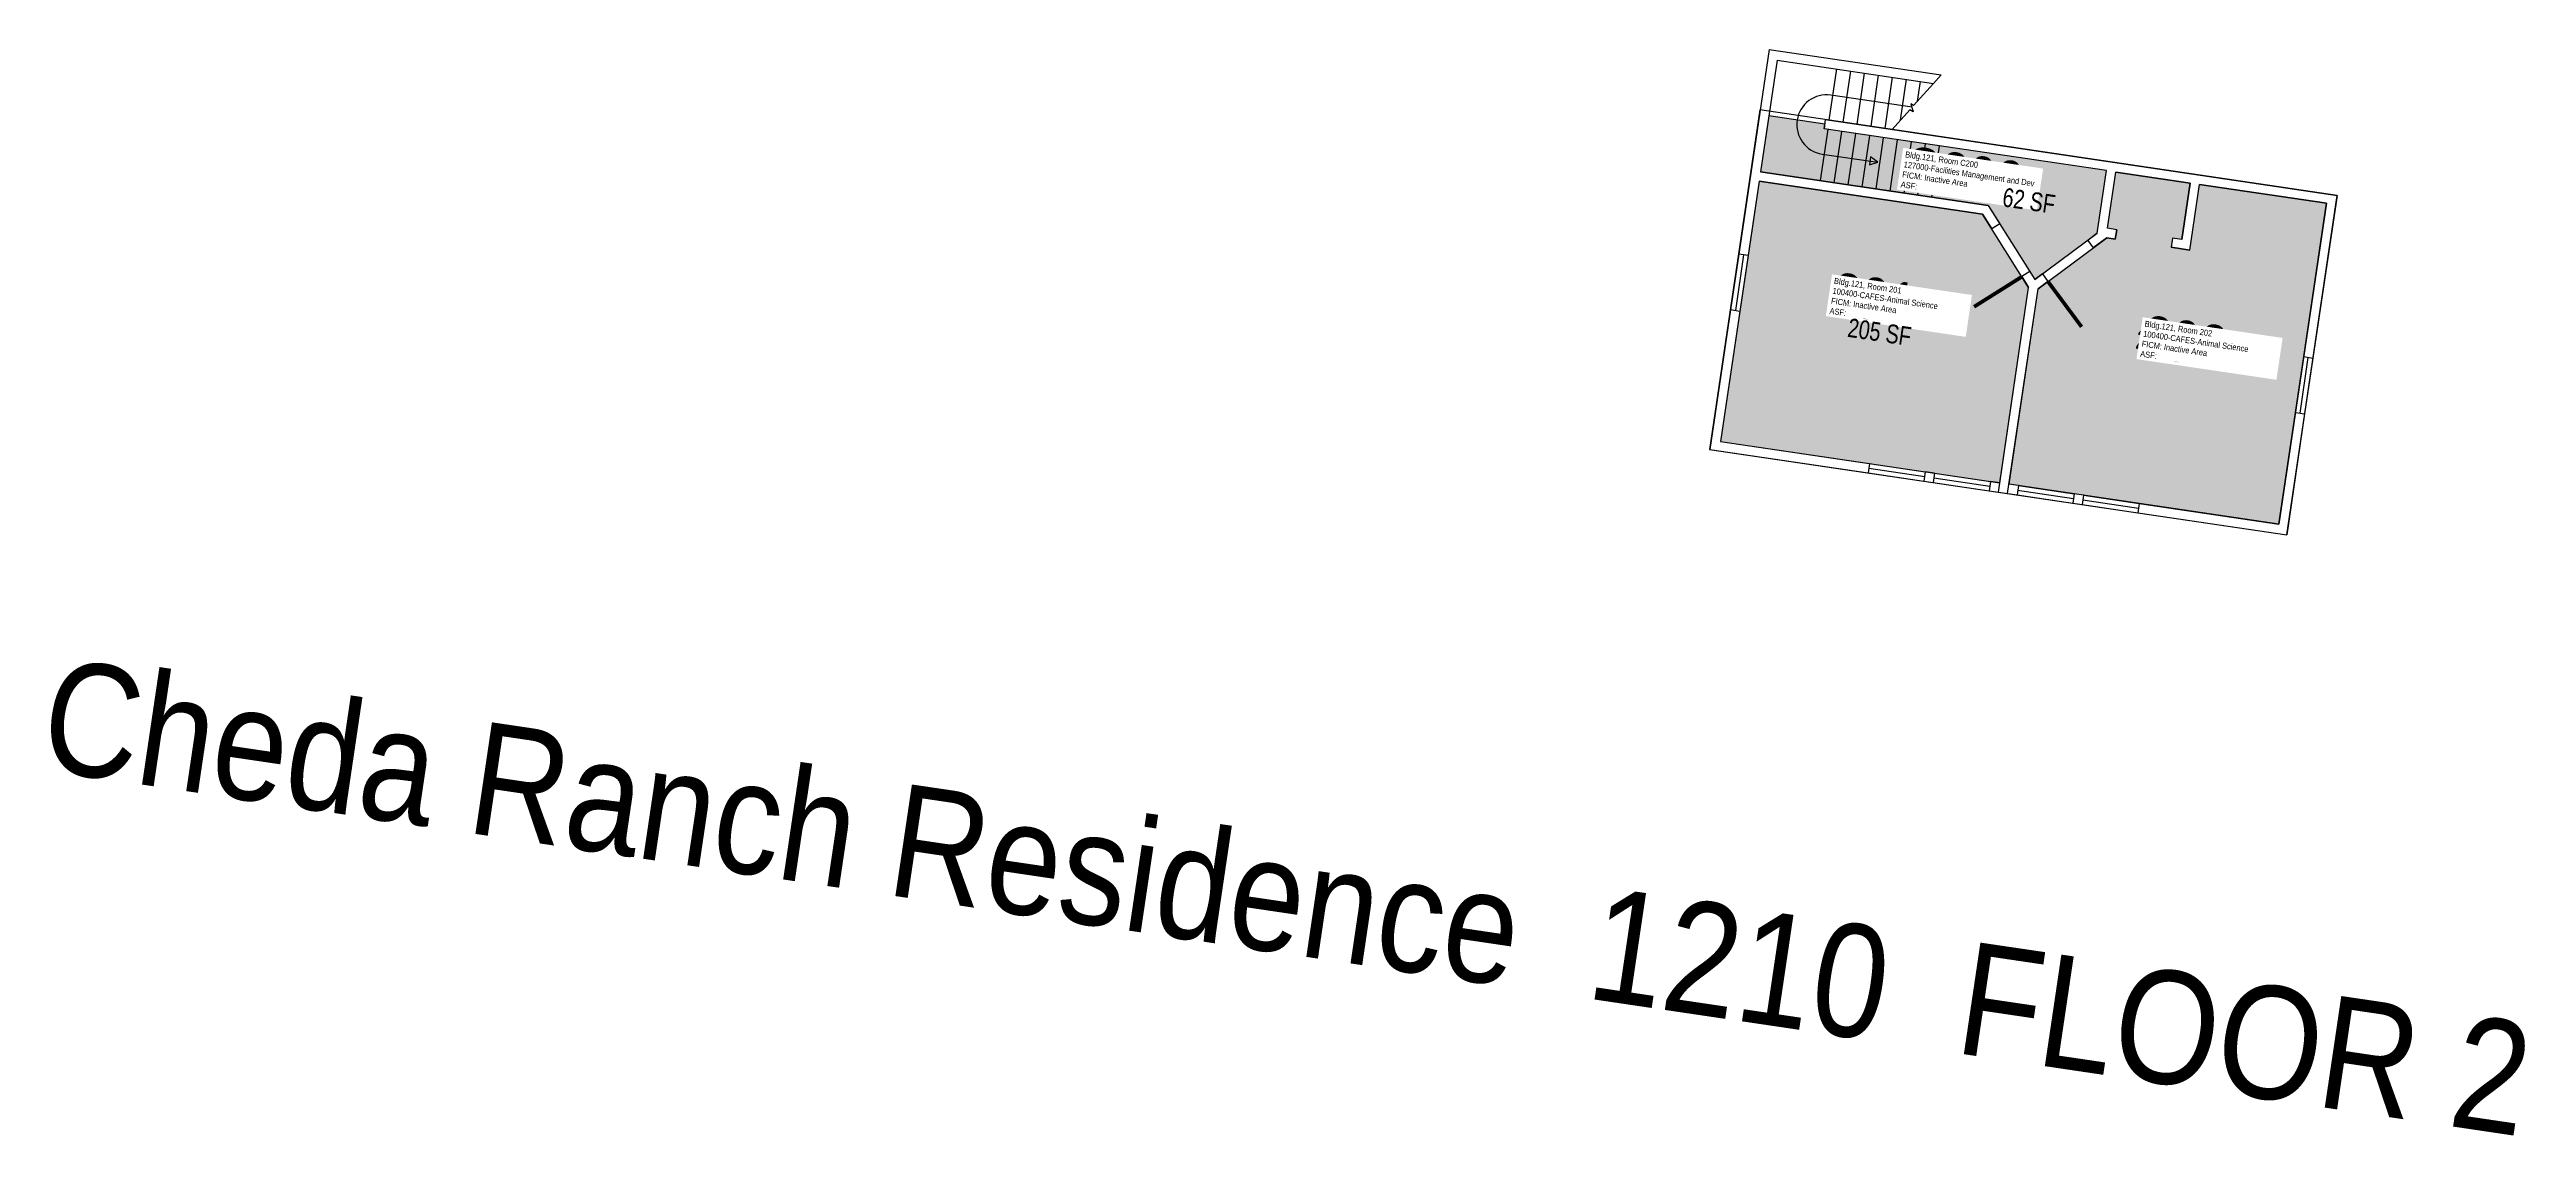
# Model space of a CAD drawing. Header units: inches. Extents: x 69131956 to 69133537, y 27725045 to 27725738.
import ezdxf
from ezdxf.enums import TextEntityAlignment as Align

# ---------------------------------------------------------------- set-up
doc = ezdxf.new("R2010")
doc.units = ezdxf.units.IN
doc.header["$LTSCALE"] = 10
doc.header["$MEASUREMENT"] = 0
for name, color, linetype in [('A-DOOR', 2, 'CONTINUOUS'), ('A-FLOR', 3, 'CONTINUOUS'), ('A-GLAZ', 1, 'CONTINUOUS'), ('A-IDEN-RNUM', 7, 'CONTINUOUS'), ('A-IDEN-SNUM', 4, 'CONTINUOUS'), ('A-IDEN-VNUM', 4, 'CONTINUOUS'), ('A-TTLB', 4, 'CONTINUOUS'), ('A-WALL', 5, 'CONTINUOUS'), ('AREA-ASSIGN', 7, 'CONTINUOUS'), ('AREA-GROSS', 1, 'CONTINUOUS'), ('AREA-TEXT', 3, 'CONTINUOUS'), ('Rooms-Category-Color', 7, 'CONTINUOUS'), ('Rooms-College-Color', 7, 'CONTINUOUS'), ('Rooms-Department-Color', 7, 'CONTINUOUS'), ('Rooms-Division-Color', 7, 'CONTINUOUS'), ('Rooms-Information', 7, 'CONTINUOUS')]:
    doc.layers.add(name, color=color, linetype=linetype)
doc.styles.add('CP_AREA', font='arial.ttf', dxfattribs={"height": 15})
doc.styles.add('CP_ROOMSNUMBER', font='arial.ttf', dxfattribs={"height": 1})
doc.styles.add('CP_ROOMVNUMBER', font='arial.ttf', dxfattribs={"width": 0.85, "height": 0.075})
doc.styles.add('CP_TITLE', font='arial.ttf', dxfattribs={"width": 0.85, "height": 0.125})

msp = doc.modelspace()

# ---------------------------------------------------------------- hatches: boundary and pattern name
at = {"layer": 'Rooms-Category-Color', "true_color": 0xadadad}
for points in [[(69133193.3, 27725638.1), (69133223, 27725590.8), (69133262.9, 27725620.3), (69133268.8, 27725660.3), (69133088.6, 27725686.9), (69133089, 27725689.9), (69133053.4, 27725695.2), (69133048.1, 27725659.6)], [(69133219.1, 27725585.7), (69133189.7, 27725632.5), (69133047.2, 27725653.6), (69133022.6, 27725487.4), (69133200.7, 27725461.1)], [(69133274.4, 27725616.6), (69133275.3, 27725622.6), (69133269.4, 27725623.5), (69133274.7, 27725659.4), (69133322.2, 27725652.3), (69133316.9, 27725616.4), (69133310.9, 27725617.3), (69133310.1, 27725611.4), (69133321.9, 27725609.6), (69133328.1, 27725651.5), (69133409.1, 27725639.5), (69133378.8, 27725434.7), (69133206.6, 27725460.2), (69133225.1, 27725584.8), (69133269, 27725617.4)]]:
    msp.add_hatch(color=253, dxfattribs=at).paths.add_polyline_path(points)
at = {"layer": 'Rooms-College-Color', "true_color": 0xadadad}
for points in [[(69133193.3, 27725638.1), (69133223, 27725590.8), (69133262.9, 27725620.3), (69133268.8, 27725660.3), (69133088.6, 27725686.9), (69133089, 27725689.9), (69133053.4, 27725695.2), (69133048.1, 27725659.6)], [(69133219.1, 27725585.7), (69133189.7, 27725632.5), (69133047.2, 27725653.6), (69133022.6, 27725487.4), (69133200.7, 27725461.1)], [(69133274.4, 27725616.6), (69133275.3, 27725622.6), (69133269.4, 27725623.5), (69133274.7, 27725659.4), (69133322.2, 27725652.3), (69133316.9, 27725616.4), (69133310.9, 27725617.3), (69133310.1, 27725611.4), (69133321.9, 27725609.6), (69133328.1, 27725651.5), (69133409.1, 27725639.5), (69133378.8, 27725434.7), (69133206.6, 27725460.2), (69133225.1, 27725584.8), (69133269, 27725617.4)]]:
    msp.add_hatch(color=253, dxfattribs=at).paths.add_polyline_path(points)
at = {"layer": 'Rooms-Department-Color', "true_color": 0xacacac}
for points in [[(69133193.3, 27725638.1), (69133223, 27725590.8), (69133262.9, 27725620.3), (69133268.8, 27725660.3), (69133088.6, 27725686.9), (69133089, 27725689.9), (69133053.4, 27725695.2), (69133048.1, 27725659.6)], [(69133219.1, 27725585.7), (69133189.7, 27725632.5), (69133047.2, 27725653.6), (69133022.6, 27725487.4), (69133200.7, 27725461.1)], [(69133274.4, 27725616.6), (69133275.3, 27725622.6), (69133269.4, 27725623.5), (69133274.7, 27725659.4), (69133322.2, 27725652.3), (69133316.9, 27725616.4), (69133310.9, 27725617.3), (69133310.1, 27725611.4), (69133321.9, 27725609.6), (69133328.1, 27725651.5), (69133409.1, 27725639.5), (69133378.8, 27725434.7), (69133206.6, 27725460.2), (69133225.1, 27725584.8), (69133269, 27725617.4)]]:
    msp.add_hatch(color=253, dxfattribs=at).paths.add_polyline_path(points)
at = {"layer": 'Rooms-Division-Color', "true_color": 0xadadad}
for points in [[(69133193.3, 27725638.1), (69133223, 27725590.8), (69133262.9, 27725620.3), (69133268.8, 27725660.3), (69133088.6, 27725686.9), (69133089, 27725689.9), (69133053.4, 27725695.2), (69133048.1, 27725659.6)], [(69133219.1, 27725585.7), (69133189.7, 27725632.5), (69133047.2, 27725653.6), (69133022.6, 27725487.4), (69133200.7, 27725461.1)], [(69133274.4, 27725616.6), (69133275.3, 27725622.6), (69133269.4, 27725623.5), (69133274.7, 27725659.4), (69133322.2, 27725652.3), (69133316.9, 27725616.4), (69133310.9, 27725617.3), (69133310.1, 27725611.4), (69133321.9, 27725609.6), (69133328.1, 27725651.5), (69133409.1, 27725639.5), (69133378.8, 27725434.7), (69133206.6, 27725460.2), (69133225.1, 27725584.8), (69133269, 27725617.4)]]:
    msp.add_hatch(color=253, dxfattribs=at).paths.add_polyline_path(points)

# ---------------------------------------------------------------- linework, layer by layer
at = {"layer": 'A-DOOR'}
for points in [[(69133214.8, 27725592.6, 2.4, 2.4, 0), (69133184.3, 27725573.4, 0, 0, -0.414154), (69133195.6, 27725623.1, 0, 0, -1.091962)], [(69133231.4, 27725589.6, 2.4, 2.4, 0), (69133252.9, 27725560.6, 0, 0, 0.414154), (69133260.3, 27725611, 0, 0, 1.091962)]]:
    msp.add_lwpolyline(points, format="xyseb", dxfattribs=at)
at = {"layer": 'A-FLOR'}
for p, q in [((69133091.9, 27725692.5), (69133096.7, 27725725.2)), ((69133100.8, 27725691.2), (69133105.6, 27725723.8)), ((69133109.7, 27725689.9), (69133114.5, 27725722.5)), ((69133118.6, 27725688.6), (69133123.4, 27725721.2)), ((69133127.5, 27725687.2), (69133132.3, 27725719.9)), ((69133137.3, 27725692.5), (69133141.2, 27725718.6)), ((69133158.5, 27725716), (69133145.7, 27725701.8)), ((69133148.2, 27725704.6), (69133150.1, 27725717.2)), ((69133143.4, 27725699.2), (69133132, 27725686.6)), ((69133091, 27725686.6), (69133086.1, 27725653.9)), ((69133095.1, 27725652.6), (69133099.9, 27725685.3)), ((69133104, 27725651.3), (69133108.8, 27725683.9)), ((69133112.9, 27725650), (69133117.7, 27725682.6)), ((69133121.8, 27725648.7), (69133126.6, 27725681.3)), ((69133130.7, 27725647.3), (69133135.5, 27725680)), ((69133139.6, 27725646), (69133144.4, 27725678.7)), ((69133148.5, 27725644.7), (69133153.3, 27725677.3)), ((69133157.4, 27725643.4), (69133162.2, 27725676))]:
    msp.add_line(p, q, dxfattribs=at)
msp.add_lwpolyline([(69133144.8, 27725700.8), (69133093, 27725708.5, 1), (69133087.4, 27725670.9), (69133123, 27725665.7)], format="xyb", dxfattribs=at)
msp.add_lwpolyline([(69133145.7, 27725701.8), (69133144, 27725702.9), (69133145.5, 27725697.8), (69133143.4, 27725699.2)], dxfattribs=at)
msp.add_lwpolyline([(69133123, 27725665.7), (69133118.2, 27725669.1), (69133117.5, 27725663.9)], close=True, dxfattribs=at)
at = {"layer": 'A-GLAZ'}
for p, q in [((69133034.3, 27725607), (69133029, 27725571.4)), ((69133037.2, 27725606.6), (69133032, 27725571)), ((69133040.2, 27725606.1), (69133034.9, 27725570.5)), ((69133389.3, 27725505.9), (69133394.6, 27725541.6)), ((69133392.3, 27725505.5), (69133397.5, 27725541.1)), ((69133400.5, 27725540.7), (69133395.2, 27725505.1)), ((69133117.6, 27725473.4), (69133153.2, 27725468.1)), ((69133116.7, 27725467.4), (69133152.3, 27725462.2)), ((69133117.2, 27725470.4), (69133152.8, 27725465.1)), ((69133158.3, 27725461.3), (69133193.9, 27725456)), ((69133158.7, 27725464.3), (69133194.3, 27725459)), ((69133159.1, 27725467.2), (69133194.8, 27725462)), ((69133212.1, 27725456.3), (69133247.7, 27725451.1)), ((69133212.6, 27725459.3), (69133248.2, 27725454)), ((69133211.7, 27725453.4), (69133247.3, 27725448.1)), ((69133253.2, 27725447.2), (69133288.8, 27725442)), ((69133253.7, 27725450.2), (69133289.3, 27725444.9)), ((69133254.1, 27725453.2), (69133289.7, 27725447.9))]:
    msp.add_line(p, q, dxfattribs=at)
at = {"layer": 'A-WALL'}
for p, q in [((69133053.6, 27725737.6), (69133034.3, 27725607)), ((69133058.7, 27725730.8), (69133048.1, 27725659.6)), ((69133053.6, 27725737.6), (69133163.3, 27725721.4)), ((69133058.7, 27725730.8), (69133158.5, 27725716)), ((69133158.5, 27725716), (69133163.3, 27725721.4)), ((69133089.4, 27725692.9), (69133088.6, 27725686.9)), ((69133268.8, 27725660.3), (69133088.6, 27725686.9)), ((69133089.4, 27725692.9), (69133415.9, 27725644.5)), ((69133047.2, 27725653.6), (69133040.2, 27725606.1)), ((69133047.2, 27725653.6), (69133189.7, 27725632.5)), ((69133193.3, 27725638.1), (69133048.1, 27725659.6)), ((69133262.9, 27725620.3), (69133268.8, 27725660.3)), ((69133269.4, 27725623.5), (69133274.7, 27725659.4)), ((69133322.2, 27725652.3), (69133274.7, 27725659.4)), ((69133316.9, 27725616.4), (69133322.2, 27725652.3)), ((69133321.9, 27725609.6), (69133328.1, 27725651.5)), ((69133409.1, 27725639.5), (69133328.1, 27725651.5)), ((69133189.7, 27725632.5), (69133195.6, 27725623.1)), ((69133193.3, 27725638.1), (69133200.7, 27725626.3)), ((69133394.6, 27725541.6), (69133409.1, 27725639.5)), ((69133415.9, 27725644.5), (69133400.5, 27725540.7)), ((69133200.7, 27725626.3), (69133195.6, 27725623.1)), ((69133262.9, 27725620.3), (69133256.8, 27725615.8)), ((69133256.8, 27725615.8), (69133260.3, 27725611)), ((69133269, 27725617.4), (69133260.3, 27725611)), ((69133274.4, 27725616.6), (69133269, 27725617.4)), ((69133275.3, 27725622.6), (69133269.4, 27725623.5)), ((69133275.3, 27725622.6), (69133274.4, 27725616.6)), ((69133310.9, 27725617.3), (69133310.1, 27725611.4)), ((69133316.9, 27725616.4), (69133310.9, 27725617.3)), ((69133040.2, 27725606.1), (69133034.3, 27725607)), ((69133321.9, 27725609.6), (69133310.1, 27725611.4)), ((69133199.8, 27725455.1), (69133219.1, 27725585.7)), ((69133205.7, 27725454.3), (69133225.1, 27725584.8)), ((69133219.8, 27725595.9), (69133214.8, 27725592.7)), ((69133214.8, 27725592.7), (69133219.1, 27725585.7)), ((69133219.8, 27725595.9), (69133223, 27725590.8)), ((69133227.9, 27725594.4), (69133223, 27725590.8)), ((69133231.4, 27725589.6), (69133225.1, 27725584.8)), ((69133227.9, 27725594.4), (69133231.4, 27725589.6)), ((69133029, 27725571.4), (69133015.8, 27725482.4)), ((69133034.9, 27725570.5), (69133022.6, 27725487.4)), ((69133034.9, 27725570.5), (69133029, 27725571.4)), ((69133394.6, 27725541.6), (69133400.5, 27725540.7)), ((69133378.8, 27725434.7), (69133389.3, 27725505.9)), ((69133395.2, 27725505.1), (69133383.8, 27725427.9)), ((69133389.3, 27725505.9), (69133395.2, 27725505.1)), ((69133015.8, 27725482.4), (69133116.7, 27725467.4)), ((69133022.6, 27725487.4), (69133117.6, 27725473.4)), ((69133117.6, 27725473.4), (69133116.7, 27725467.4)), ((69133153.2, 27725468.1), (69133152.3, 27725462.2)), ((69133152.3, 27725462.2), (69133158.3, 27725461.3)), ((69133159.1, 27725467.2), (69133153.2, 27725468.1)), ((69133159.1, 27725467.2), (69133158.3, 27725461.3)), ((69133194.8, 27725462), (69133193.9, 27725456)), ((69133200.7, 27725461.1), (69133194.8, 27725462)), ((69133212.6, 27725459.3), (69133206.6, 27725460.2)), ((69133212.6, 27725459.3), (69133211.7, 27725453.4)), ((69133193.9, 27725456), (69133211.7, 27725453.4)), ((69133248.2, 27725454), (69133247.3, 27725448.1)), ((69133247.3, 27725448.1), (69133253.2, 27725447.2)), ((69133254.1, 27725453.2), (69133248.2, 27725454)), ((69133254.1, 27725453.2), (69133253.2, 27725447.2)), ((69133289.7, 27725447.9), (69133288.8, 27725442)), ((69133288.8, 27725442), (69133383.8, 27725427.9)), ((69133289.7, 27725447.9), (69133378.8, 27725434.7))]:
    msp.add_line(p, q, dxfattribs=at)
at = {"layer": 'AREA-ASSIGN'}
for points in [[(69133193.3, 27725638.1), (69133223, 27725590.8), (69133262.9, 27725620.3), (69133268.8, 27725660.3), (69133088.6, 27725686.9), (69133089, 27725689.9), (69133053.4, 27725695.2), (69133048.1, 27725659.6)], [(69133219.1, 27725585.7), (69133189.7, 27725632.5), (69133047.2, 27725653.6), (69133022.6, 27725487.4), (69133200.7, 27725461.1)], [(69133274.4, 27725616.6), (69133275.3, 27725622.6), (69133269.4, 27725623.5), (69133274.7, 27725659.4), (69133322.2, 27725652.3), (69133316.9, 27725616.4), (69133310.9, 27725617.3), (69133310.1, 27725611.4), (69133321.9, 27725609.6), (69133328.1, 27725651.5), (69133409.1, 27725639.5), (69133378.8, 27725434.7), (69133206.6, 27725460.2), (69133225.1, 27725584.8), (69133269, 27725617.4)]]:
    msp.add_lwpolyline(points, close=True, dxfattribs=at)
at = {"layer": 'AREA-GROSS'}
msp.add_lwpolyline([(69133015.6, 27725482.4), (69133383.8, 27725427.9), (69133415.9, 27725644.5), (69133047.7, 27725699.1)], close=True, dxfattribs=at)

# ---------------------------------------------------------------- texts
at = {"layer": 'A-IDEN-RNUM', "style": 'CP_ROOMSNUMBER'}
for s, p in [('C200-00', (69133158.1, 27725661.6)), ('0201-00', (69133113.6, 27725565.6)), ('0202-00', (69133311.8, 27725538.2))]:
    msp.add_text(s, height=0.36, rotation=351.579, dxfattribs=at).set_placement(p)
at = {"layer": 'A-IDEN-SNUM', "style": 'CP_ROOMSNUMBER'}
for s, p in [('1210C20000', (69133158.1, 27725661.6)), ('1210020100', (69133113.6, 27725565.6)), ('1210020200', (69133311.8, 27725538.2))]:
    msp.add_text(s, height=0.36, rotation=351.579, dxfattribs=at).set_placement(p)
at = {"layer": 'A-IDEN-VNUM', "style": 'CP_ROOMVNUMBER', "width": 0.85}
for s, p in [('C200', (69133137.3, 27725649.7)), ('201', (69133091.9, 27725569)), ('202', (69133290.1, 27725541.6))]:
    msp.add_text(s, height=27, rotation=351.579, dxfattribs=at).set_placement(p)
at = {"layer": 'A-TTLB', "insert": (69131959.1, 27725349.6), "char_height": 72, "width": 2661, "attachment_point": 1, "rotation": 351.579, "style": 'CP_TITLE'}
msp.add_mtext('Cheda Ranch Residence  1210  FLOOR 2', dxfattribs=at)
at = {"layer": 'AREA-TEXT', "style": 'CP_AREA', "width": 0.75}
for s, p in [('62 SF', (69133219.3, 27725641.1)), ('205 SF', (69133124, 27725557.3)), ('231 SF', (69133307.8, 27725549.8))]:
    msp.add_text(s, height=12, rotation=351.579, dxfattribs=at).set_placement(p, align=Align.MIDDLE_CENTER)

# ---------------------------------------------------------------- next in the draw order: texts
at = {"layer": 'Rooms-Information', "char_height": 3.857, "width": 86.4, "attachment_point": 7, "rotation": 351.579, "style": 'CP_ROOMVNUMBER', "bg_fill": 3, "box_fill_scale": 1.5, "bg_fill_color": 256, "bg_fill_true_color": 13158600, "bg_fill_transparency": 0}
for s, insert in [('Bldg.121, Room C200^M^J127000-Facilities Management and Dev^M^JFICM: Inactive Area^M^JASF: ', (69133137.3, 27725649.7)), ('Bldg.121, Room 201^M^J100400-CAFES-Animal Science^M^JFICM: Inactive Area^M^JASF: ', (69133091.9, 27725569)), ('Bldg.121, Room 202^M^J100400-CAFES-Animal Science^M^JFICM: Inactive Area^M^JASF: ', (69133290.1, 27725541.6))]:
    msp.add_mtext(s, dxfattribs=dict(at, insert=insert))

doc.saveas('drawing.dxf')
